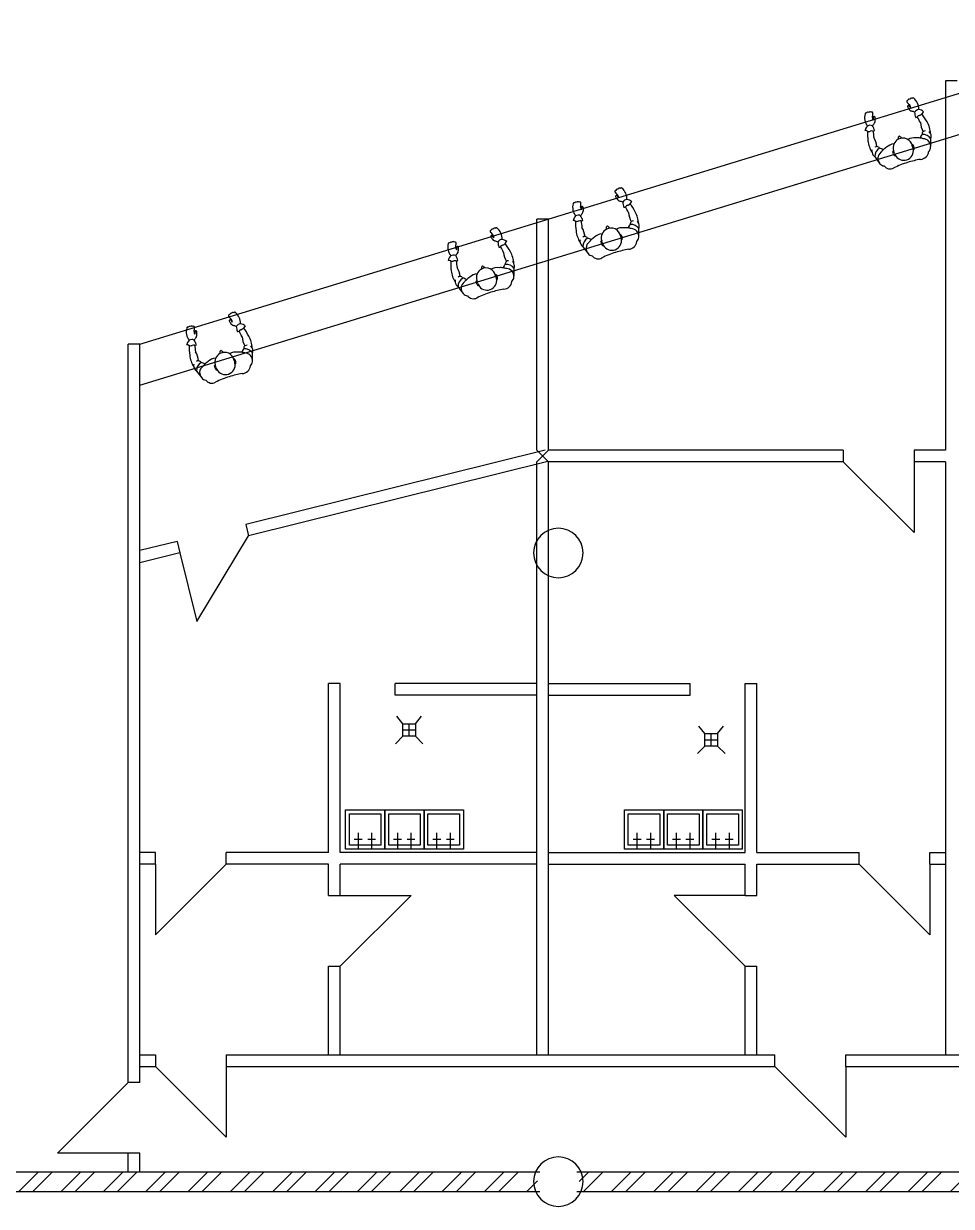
# Model space of a CAD drawing. Header units: metres. Extents: x 183920 to 185578, y 20757 to 21440.
# Drawn here: x 184298.56 to 184310.37, y 20945.05 to 20960.1 of the extents above; entities that cross this region are included whole.
import ezdxf

# ---------------------------------------------------------------- set-up
doc = ezdxf.new("R2010")
doc.units = ezdxf.units.M
doc.linetypes.add('Style_13', pattern=[0])
doc.linetypes.add('Style_23', pattern=[0])
for name, color, linetype, true_color in [('0_1', 7, 'Continuous', 0x000000), ('brick', 12, 'Continuous', 0xbd0000), ('COLON', 5, 'Continuous', 0x0000ff), ('DOORS', 8, 'Continuous', 0x414141), ('DRAW', 7, 'Continuous', 0xffffff), ('GKL', 5, 'Continuous', 0x0000ff), ('Sanita', 4, 'Continuous', 0x00ffff), ('WALL', 7, 'Continuous', 0x000000)]:
    doc.layers.add(name, color=color, linetype=linetype, true_color=true_color)

# ---------------------------------------------------------------- blocks, each defined once
blk = doc.blocks.new('89')
at = {"layer": '0_1', "linetype": 'Style_13'}
for points in [[(-15.91518859069966, -8.342406282081027), (-15.91613768701337, -8.341457545697354)], [(-15.91359389346488, -8.342406282081027), (-15.91264484418269, -8.341647286125493)], [(-15.91518859069966, -8.343212721704349), (-15.91359389346488, -8.343212721704349)], [(-15.91439124208227, -8.342406282081027), (-15.91439124208227, -8.344019161327669)], [(-15.91518859069966, -8.34401916132767), (-15.91613768701337, -8.344967897711344)], [(-15.91359389346488, -8.34401916132767), (-15.91264484418269, -8.344778157283205)]]:
    blk.add_lwpolyline(points, dxfattribs=at)
blk.add_lwpolyline([(-15.91518859069966, -8.342406282081027), (-15.91359389346488, -8.342406282081027), (-15.91359389346488, -8.344019161327669), (-15.91518859069966, -8.344019161327669), (-15.91518859069966, -8.342406282081027)], close=True, dxfattribs=at)
blk = doc.blocks.new('AC37FC7F39')
at = {"layer": 'Sanita', "linetype": 'Style_13'}
for points in [[(-0.004881829890982772, -0.1896704826491477), (-0.004881829890982772, -0.6896704826491478), (-0.5048818298909827, -0.6896704826491478), (-0.5048818298909827, -0.1896704826491477), (-0.004881829890982772, -0.1896704826491477)], [(-0.05488182989098277, -0.2396704826491478), (-0.05488182989098277, -0.6396704826491477), (-0.4548818298909827, -0.6396704826491477), (-0.4548818298909827, -0.2396704826491478), (-0.05488182989098277, -0.2396704826491478)]]:
    blk.add_lwpolyline(points, close=True, dxfattribs=at)
for points in [[(-0.2921818002576256, -0.5686417878744251), (-0.3926531750231879, -0.5686417878744251)], [(-0.3405938260836192, -0.6896704826491478), (-0.3405938260836192, -0.4833529475295509)], [(-0.1207578078724109, -0.5686417878744251), (-0.2212291826379733, -0.5686417878744251)], [(-0.1691698336984045, -0.6896704826491478), (-0.1691698336984045, -0.4833529475295509)]]:
    blk.add_lwpolyline(points, dxfattribs=at)

msp = doc.modelspace()

# ---------------------------------------------------------------- hatches: boundary and pattern name
at = {"layer": 'DRAW'}
h = msp.add_hatch(dxfattribs=at)
h.set_pattern_fill('PATTERN_0', color=256, scale=0.04, style=0, pattern_type=2)
h.set_pattern_definition([(45, (-3.600000000000116, 82), (-0.2694076836320746, 0.2694076836320746), []), (45, (-3.420394800000009, 82), (-0.2694076836320746, 0.2694076836320746), [])])
edge = h.paths.add_edge_path(flags=0)
edge.add_line((184313.1337672897, 20945.48654259391), (184305.6011001476, 20945.48654259391))
edge.add_arc((184305.3674337187, 20945.36154259395), 0.2649999999874382, -9.55702716964879e-09, 28.14458129912009, ccw=False)
edge.add_arc((184305.3674337187, 20945.36154259387), 0.2649999999903344, -28.144581298963203, 9.400025646755239e-09, ccw=False)
edge.add_line((184305.6011001476, 20945.23654259391), (184313.1337672897, 20945.23654259391))
edge.add_arc((184313.3674337187, 20945.36154259392), 0.2650000000050169, 180.0000000031585, 208.1445813115076, ccw=False)
edge.add_arc((184313.3674337187, 20945.3615425939), 0.2650000000026288, 151.855418688363, 179.9999999969709, ccw=False)
edge.add_line((184313.1337672897, 20945.48654259391), (184313.1337672897, 20945.48654259391))
edge = h.paths.add_edge_path(flags=0)
edge.add_line((184321.1337672897, 20945.48654259391), (184313.6011001476, 20945.48654259391))
edge.add_arc((184313.3674337187, 20945.36154259395), 0.2649999999874382, -9.55702716964879e-09, 28.14458129912009, ccw=False)
edge.add_arc((184313.3674337187, 20945.36154259387), 0.2649999999903344, -28.144581298963203, 9.400025646755239e-09, ccw=False)
edge.add_line((184313.6011001476, 20945.23654259391), (184321.1337672897, 20945.23654259391))
edge.add_arc((184321.3674337187, 20945.36154259392), 0.2650000000050823, 180.0000000031621, 208.1445813115041, ccw=False)
edge.add_arc((184321.3674337187, 20945.3615425939), 0.265000000002498, 151.8554186883559, 179.999999996978, ccw=False)
edge.add_line((184321.1337672897, 20945.48654259391), (184321.1337672897, 20945.48654259391))
edge = h.paths.add_edge_path(flags=0)
edge.add_arc((184329.3674337187, 20945.3615425939), 0.2650000000025853, 151.8554186883606, 179.9999999969732, ccw=False)
edge.add_line((184329.1337672897, 20945.48654259391), (184321.6011001476, 20945.48654259391))
edge.add_arc((184321.3674337187, 20945.36154259395), 0.2649999999873728, -9.560608305037022e-09, 28.144581299123615, ccw=False)
edge.add_arc((184321.3674337187, 20945.36154259387), 0.2649999999903997, -28.144581298959622, 9.39661504162359e-09, ccw=False)
edge.add_line((184321.6011001476, 20945.23654259391), (184329.1337672897, 20945.23654259391))
edge.add_arc((184329.3674337187, 20945.36154259392), 0.2650000000050823, 180.0000000031621, 208.1445813115041, ccw=False)
edge.add_line((184329.1024337187, 20945.36154259391), (184329.1024337187, 20945.36154259391))
edge = h.paths.add_edge_path(flags=0)
edge.add_line((184329.6799337186, 20945.48654259391), (184329.6011001476, 20945.48654259391))
edge.add_arc((184329.3674337187, 20945.36154259395), 0.2649999999880987, -9.52110212892876e-09, 28.14458129908428, ccw=False)
edge.add_arc((184329.3674337187, 20945.36154259387), 0.2649999999905304, -28.144581298952573, 9.389395927428268e-09, ccw=False)
edge.add_line((184329.6011001476, 20945.23654259391), (184329.8049337186, 20945.23654259391))
edge.add_line((184329.8049337186, 20945.23654259391), (184329.6799337186, 20945.48654259391))
edge.add_line((184329.6799337186, 20945.48654259391), (184329.6799337186, 20945.48654259391))
edge = h.paths.add_edge_path(flags=0)
edge.add_spline(control_points=[(184297.6565703646, 20945.23654259391), (184297.6914394305, 20945.31719799207), (184297.6914394305, 20945.40588719575), (184297.6565703646, 20945.48654259391)], knot_values=[0, 0, 0, 0, 1, 1, 1, 1], degree=3, periodic=0)
edge.add_line((184297.6565703646, 20945.48654259391), (184305.1337672897, 20945.48654259391))
edge.add_spline(control_points=[(184305.1337672897, 20945.48654259391), (184305.0913037434, 20945.40716415197), (184305.0913037434, 20945.31592103585), (184305.1337672897, 20945.23654259391)], knot_values=[0, 0, 0, 0, 1, 1, 1, 1], degree=3, periodic=0)
edge.add_line((184305.1337672897, 20945.23654259391), (184297.6565703646, 20945.23654259391))

# ---------------------------------------------------------------- linework, layer by layer
at = {"layer": 'brick', "linetype": 'Style_13'}
for points in [[(184297.6024337187, 20945.48654259391), (184305.1337672897, 20945.48654259391)], [(184305.6011001476, 20945.48654259391), (184313.1337672897, 20945.48654259391)], [(184289.6024337187, 20945.23654259391), (184305.1337672897, 20945.23654259391)], [(184305.6011001476, 20945.23654259391), (184313.1337672897, 20945.23654259391)]]:
    msp.add_lwpolyline(points, dxfattribs=at)
at = {"layer": 'COLON', "linetype": 'Style_23'}
for points in [[(184305.0524337187, 20953.36154259391, 0.9999999999999999), (184305.6824337186, 20953.36154259391, 0.9999999999999999), (184305.0524337187, 20953.36154259391)], [(184305.0524337187, 20945.36154259391, 0.9999999999999999), (184305.6824337186, 20945.36154259391, 0.9999999999999999), (184305.0524337187, 20945.36154259391)]]:
    msp.add_lwpolyline(points, format="xyb", close=True, dxfattribs=at)
at = {"layer": 'DOORS', "linetype": 'Style_13'}
for points in [[(184305.2431558863, 20954.67105177187), (184305.0931558863, 20954.52105177187)], [(184305.0931558863, 20954.66965228062), (184305.2431558863, 20954.52105177187)], [(184309.8928764745, 20954.52105177187), (184309.8928764745, 20953.62105177187), (184308.9928764745, 20954.52105177187)], [(184300.5522879779, 20953.36328637707), (184300.7686510894, 20952.48968062846), (184301.4258937266, 20953.57964948852)], [(184300.2427715868, 20949.40105177187), (184300.2427715868, 20948.50105177187), (184301.1427715868, 20949.40105177187)], [(184310.0935401858, 20949.40105177187), (184310.0935401858, 20948.50105177187), (184309.1935401858, 20949.40105177187)], [(184302.5931558863, 20949.00105177187), (184303.4931558863, 20949.00105177187), (184302.5931558863, 20948.10105177187)], [(184307.7431558863, 20949.00105177187), (184306.8431558863, 20949.00105177187), (184307.7431558863, 20948.10105177187)], [(184301.1427715868, 20946.82648858823), (184301.1427715868, 20945.92648858824), (184300.2427715868, 20946.82648858823)], [(184309.0234814674, 20946.82648858823), (184309.0234814674, 20945.92648858824), (184308.1234814675, 20946.82648858823)], [(184299.8932715868, 20945.72443784502), (184298.9932715868, 20945.72443784502), (184299.8932715868, 20946.62443784502)]]:
    msp.add_lwpolyline(points, dxfattribs=at)
at = {"layer": 'GKL', "linetype": 'Style_13'}
for points in [[(184300.0432715868, 20956.01768116985), (184313.3674337186, 20960.09654259391)], [(184300.0432715868, 20955.49477758866), (184313.321492969, 20959.55957539283)], [(184310.4428764745, 20959.36766068485), (184310.2928764745, 20959.36766068485)], [(184310.2928764745, 20959.36766068485), (184310.2928764745, 20954.67105177187)], [(184309.644517552, 20958.4432328271), (184309.6324959568, 20958.48066087488)], [(184309.8797159218, 20958.51890351894), (184309.8709393216, 20958.54618280006)], [(184305.2431558863, 20957.60949664529), (184305.0931558863, 20957.60949664529)], [(184305.0931558863, 20954.66965228062), (184305.0931558863, 20957.60949664529)], [(184305.2431558863, 20954.66971431324), (184305.2431558863, 20957.60949664529)], [(184305.9305322895, 20957.29884795416), (184305.9185106942, 20957.33627600193)], [(184306.1657306593, 20957.37451864599), (184306.156954059, 20957.40179792711)], [(184304.3419485416, 20956.79094959139), (184304.3299269463, 20956.82837763916)], [(184304.5771469114, 20956.86662028323), (184304.5683703111, 20956.89389956434)], [(184299.8932715868, 20946.62443784502), (184299.8932715868, 20956.01768116985)], [(184300.0432715868, 20956.01768116985), (184299.8932715868, 20956.01768116985)], [(184300.0432715868, 20946.62443784502), (184300.0432715868, 20956.01768116985)], [(184301.2493037839, 20955.79244307119), (184301.2405271836, 20955.81972235231)], [(184301.0141054141, 20955.71677237936), (184301.0020838188, 20955.75420042713)], [(184305.1997985717, 20954.66885225092), (184301.389833208, 20953.72525044662)], [(184308.9928764745, 20954.67105177187), (184305.2431558863, 20954.67105177187)], [(184308.9928764745, 20954.67105177187), (184308.9928764745, 20954.52105177187)], [(184309.8928764745, 20954.67105177187), (184309.8928764745, 20954.52105177187)], [(184310.2928764745, 20954.67105177187), (184309.8928764745, 20954.67105177187)], [(184305.2358590903, 20954.52325129282), (184301.4258937266, 20953.57964948852)], [(184305.0931558863, 20946.97648858824), (184305.0931558863, 20954.52105177187)], [(184308.9928764745, 20954.52105177187), (184305.2431558863, 20954.52105177187)], [(184305.2431558863, 20946.97648858824), (184305.2431558863, 20954.52105177187)], [(184310.2928764745, 20954.52105177187), (184309.8928764745, 20954.52105177187)], [(184310.2928764745, 20954.52105177187), (184310.2928764745, 20946.97648858824)], [(184301.389833208, 20953.72525044662), (184301.4258937266, 20953.57964948852)], [(184300.5162274594, 20953.50888733517), (184300.0432715868, 20953.39175188325)], [(184300.5522879779, 20953.36328637707), (184300.0432715868, 20953.23721993309)], [(184300.5162274594, 20953.50888733517), (184300.5522879779, 20953.36328637707)], [(184302.4431558863, 20949.55105177187), (184302.4431558863, 20951.70105177187)], [(184302.5931558863, 20951.70105177187), (184302.4431558863, 20951.70105177187)], [(184302.5931558863, 20949.55105177187), (184302.5931558863, 20951.70105177187)], [(184305.0931558863, 20951.70105177187), (184303.2931558863, 20951.70105177187)], [(184303.2931558863, 20951.55105177187), (184303.2931558863, 20951.70105177187)], [(184305.2431558863, 20951.70105177187), (184307.0431558863, 20951.70105177187)], [(184307.0431558863, 20951.55105177187), (184307.0431558863, 20951.70105177187)], [(184307.7431558863, 20949.55105177187), (184307.7431558863, 20951.70105177187)], [(184307.7431558863, 20951.70105177187), (184307.8931558863, 20951.70105177187)], [(184307.8931558863, 20949.55105177187), (184307.8931558863, 20951.70105177187)], [(184305.0931558863, 20951.55105177187), (184303.2931558863, 20951.55105177187)], [(184305.2431558863, 20951.55105177187), (184307.0431558863, 20951.55105177187)], [(184300.2427715868, 20949.55105177187), (184300.0432715868, 20949.55105177187)], [(184300.2427715868, 20949.40105177187), (184300.2427715868, 20949.55105177187)], [(184302.4431558863, 20949.55105177187), (184301.1427715868, 20949.55105177187)], [(184301.1427715868, 20949.40105177187), (184301.1427715868, 20949.55105177187)], [(184305.0931558863, 20949.55105177187), (184302.5931558863, 20949.55105177187)], [(184305.2431558863, 20949.55105177187), (184307.7431558863, 20949.55105177187)], [(184307.8931558863, 20949.55105177187), (184309.1935401858, 20949.55105177187)], [(184309.1935401858, 20949.40105177187), (184309.1935401858, 20949.55105177187)], [(184310.0935401858, 20949.55105177187), (184310.2930401858, 20949.55105177187)], [(184310.0935401858, 20949.40105177187), (184310.0935401858, 20949.55105177187)], [(184300.2427715868, 20949.40105177187), (184300.0432715868, 20949.40105177187)], [(184302.4431558863, 20949.40105177187), (184301.1427715868, 20949.40105177187)], [(184302.4431558863, 20949.00105177187), (184302.4431558863, 20949.40105177187)], [(184305.0931558863, 20949.40105177187), (184302.5931558863, 20949.40105177187)], [(184302.5931558863, 20949.00105177187), (184302.5931558863, 20949.40105177187)], [(184305.2431558863, 20949.40105177187), (184307.7431558863, 20949.40105177187)], [(184307.7431558863, 20949.00105177187), (184307.7431558863, 20949.40105177187)], [(184307.8931558863, 20949.00105177187), (184307.8931558863, 20949.40105177187)], [(184307.8931558863, 20949.40105177187), (184309.1935401858, 20949.40105177187)], [(184310.0935401858, 20949.40105177187), (184310.2930401858, 20949.40105177187)], [(184302.4431558863, 20949.00105177187), (184302.5931558863, 20949.00105177187)], [(184307.7431558863, 20949.00105177187), (184307.8931558863, 20949.00105177187)], [(184302.4431558863, 20948.10105177187), (184302.5931558863, 20948.10105177187)], [(184302.4431558863, 20946.97648858824), (184302.4431558863, 20948.10105177187)], [(184302.5931558863, 20946.97648858824), (184302.5931558863, 20948.10105177187)], [(184307.7431558863, 20946.97648858824), (184307.7431558863, 20948.10105177187)], [(184307.7431558863, 20948.10105177187), (184307.8931558863, 20948.10105177187)], [(184307.8931558863, 20946.97648858824), (184307.8931558863, 20948.10105177187)], [(184300.0427715868, 20946.97648858824), (184300.2427715868, 20946.97648858824)], [(184300.2427715868, 20946.97648858824), (184300.2427715868, 20946.82648858823)], [(184301.1427715868, 20946.97648858824), (184308.1234814675, 20946.97648858824)], [(184301.1427715868, 20946.97648858824), (184301.1427715868, 20946.82648858823)], [(184308.1234814675, 20946.82648858823), (184308.1234814675, 20946.97648858824)], [(184309.0234814674, 20946.82648858823), (184309.0234814674, 20946.97648858824)], [(184309.0234814674, 20946.97648858824), (184310.6726413924, 20946.97648858824)], [(184300.0427715868, 20946.82648858823), (184300.2427715868, 20946.82648858823)], [(184301.1427715868, 20946.82648858823), (184308.1234814675, 20946.82648858823)], [(184309.0234814674, 20946.82648858823), (184310.6726413924, 20946.82648858823)], [(184300.0427715868, 20946.62443784502), (184299.8932715868, 20946.62443784502)], [(184299.8932715868, 20945.48654259391), (184299.8932715868, 20945.72443784502)], [(184300.0427715868, 20945.72443784502), (184299.8932715868, 20945.72443784502)], [(184300.0432715868, 20945.48654259391), (184300.0432715868, 20945.72443784502)]]:
    msp.add_lwpolyline(points, dxfattribs=at)
for points in [[(184309.815534812, 20959.11983791337, 0.7346971401482879), (184309.8053866486, 20959.09500045923)], [(184309.8030368697, 20959.09788779329, 0.001228079246241503), (184309.8053866486, 20959.09500045923)], [(184309.8053866486, 20959.09500045923, 0.01688612161322957), (184309.8391032675, 20959.05650666764)], [(184309.815534812, 20959.11983791337, 0.007703880547312702), (184309.8155089174, 20959.11931483907)], [(184309.8413261112, 20959.13325801126, 0.5633975863879042), (184309.815534812, 20959.11983791337)], [(184309.870102122, 20959.14339145396, 0.5627385252983097), (184309.8413261112, 20959.13325801126)], [(184309.8890492183, 20959.14897767314, 0.6642956883431431), (184309.870102122, 20959.14339145396)], [(184309.9543630361, 20959.00359387601, 0.2335735771337302), (184309.8890492183, 20959.14897767314)], [(184309.2695413606, 20958.94966256635, 0.2335735771317501), (184309.301254626, 20958.79346841773)], [(184309.288191274, 20958.95617248429, 0.6642956883398631), (184309.2695413606, 20958.94966256634)], [(184309.317477675, 20958.96471954045, 0.562738525295488), (184309.288191274, 20958.95617248429)], [(184309.3462557706, 20958.96885612825, 0.5633975863863689), (184309.317477675, 20958.96471954045)], [(184309.3689829483, 20958.95459570239, 0.7346971401438751), (184309.3462557706, 20958.96885612825)], [(184309.3465818145, 20958.96844628364, 0.007703880549071788), (184309.3462557706, 20958.96885612825)], [(184309.3640375918, 20958.9036631408, 0.01688612161292728), (184309.3689829483, 20958.9545957024)], [(184309.3689829483, 20958.9545957024, 0.001228079244078674), (184309.3692082826, 20958.9583115311)], [(184309.8307747957, 20959.04932803551, 1.021502916895688), (184309.8123179117, 20959.03377200488)], [(184309.8123179117, 20959.03377200488, 0.03480454055366657), (184309.824708373, 20959.01534267609)], [(184309.824708373, 20959.01534267609, 0.1526109228467569), (184309.8633571419, 20958.9819166198)], [(184309.8508947509, 20959.023421875, 0.05902706859589892), (184309.8307747957, 20959.0493280355)], [(184309.8508947509, 20959.023421875, 0.1835083047463918), (184309.8391032675, 20959.05650666764)], [(184309.9007560959, 20958.96910611453, 0.06390184183344629), (184309.8633571419, 20958.9819166198)], [(184309.9543630361, 20959.00359387601, 0.2463131511539361), (184309.9007560959, 20958.96910611453)], [(184309.9007560959, 20958.96910611453, 0.06862318153316523), (184309.9142479673, 20958.90363874832)], [(184310.0146489493, 20958.97616866513, 0.1250592776472579), (184309.9543630361, 20959.00359387601)], [(184309.9610455432, 20958.92909145626, 0.2169668782424897), (184309.9955745339, 20958.95436502525)], [(184310.05979167, 20958.84668133108, 0.03865174415437724), (184309.9929597849, 20958.95018864272)], [(184310.0146489493, 20958.97616866513, 0.1760581244778071), (184309.9955745339, 20958.95436502525)], [(184309.9955745339, 20958.95436502525, 0.008868330040992497), (184309.9964426394, 20958.95597738346)], [(184309.301254626, 20958.79346841773, 0.1250592776493288), (184309.2682703143, 20958.73603525037)], [(184309.3649147191, 20958.79670913859, 0.2463131511514882), (184309.301254626, 20958.79346841773)], [(184309.3640375918, 20958.90366314079, 0.1835083047483222), (184309.3737501326, 20958.86990948711)], [(184309.3878276434, 20958.82892386661, 0.06390184183309998), (184309.3649147191, 20958.79670913859)], [(184309.3921283078, 20958.7356564792, 0.06862318153192105), (184309.3649147191, 20958.79670913859)], [(184309.3749895117, 20958.90268761534, 0.05902706859814137), (184309.3737501326, 20958.86990948711)], [(184309.3990546243, 20958.90081224459, 1.021502916896184), (184309.3749895117, 20958.90268761534)], [(184309.3878276434, 20958.82892386661, 0.1526109228442479), (184309.3997348845, 20958.87861537687)], [(184309.3997348845, 20958.87861537687, 0.03480454055393713), (184309.3990546243, 20958.9008122446)], [(184309.9142479673, 20958.90363874832, 0.2733742060289469), (184309.9350447568, 20958.91192370815)], [(184309.9610455432, 20958.92909145626, 0.09528091794895029), (184309.9350447568, 20958.91192370815)], [(184309.9735859452, 20958.83821437162, 0.0149157829827406), (184309.9350447568, 20958.91192370814)], [(184309.9735859452, 20958.83821437161, 0.1039852279526519), (184310.0096313331, 20958.72164088417)], [(184310.103645023, 20958.69757346246, 0.1097569836683881), (184310.05979167, 20958.84668133109)], [(184309.2964801191, 20958.72944442704, 0.1760581244767477), (184309.2682703143, 20958.73603525037)], [(184309.294834699, 20958.73024810526, 0.008868330038985277), (184309.2964801191, 20958.72944442704)], [(184309.2964801191, 20958.72944442704, 0.2169668782432895), (184309.339268505, 20958.72904628295)], [(184309.3010396022, 20958.72757622001, 0.03865174415633087), (184309.3071012101, 20958.60451720431)], [(184309.3704020606, 20958.7302604445, 0.09528091794789888), (184309.339268505, 20958.72904628295)], [(184309.3704020606, 20958.7302604445, 0.2733742060297516), (184309.3921283078, 20958.7356564792)], [(184309.3704020606, 20958.73026044449, 0.01491578298280065), (184309.3820715961, 20958.6479056545)], [(184309.4207630091, 20958.53218347626, 0.1039852279520198), (184309.3820715961, 20958.64790565449)], [(184309.6935837749, 20958.63890092251, 0.4363700312706989), (184309.6928640585, 20958.62555388307)], [(184309.8719477474, 20958.5403069312, 0.5028829782362524), (184309.6928640585, 20958.62555388307)], [(184309.6935837749, 20958.63890092251, 0.02578928805833021), (184309.6960395058, 20958.65577702497)], [(184309.7139240826, 20958.66153105423, 0.5602265983964599), (184309.6960395058, 20958.65577702497)], [(184309.7139240826, 20958.66153105423, 0.02578928805845086), (184309.725759649, 20958.6492529103)], [(184309.7341270685, 20958.63882948747, 0.436370031269988), (184309.725759649, 20958.6492529103)], [(184309.9162757225, 20958.64350548247, 0.1594027442508655), (184309.8138277949, 20958.62263553737)], [(184309.9705795604, 20958.64112715139, 0.0521885622252149), (184309.9162757225, 20958.64350548247)], [(184309.9951926622, 20958.68504478851, 0.1508512666847912), (184309.9705795604, 20958.64112715139)], [(184310.0099175797, 20958.63210635795, 0.03870246309370238), (184309.9705795604, 20958.64112715139)], [(184310.0096313331, 20958.72164088416, 0.2570029064266375), (184309.995193158, 20958.68504494801)], [(184310.1069262222, 20958.63211064904, 0.2818914200136153), (184309.9951926622, 20958.68504478851)], [(184310.0365706972, 20958.73101247889, 0.1804795712256701), (184310.0096313331, 20958.72164088416)], [(184310.1047947202, 20958.5219836827, 0.4459423082019325), (184310.0099175797, 20958.63210635795)], [(184310.103645023, 20958.69757346246, 0.09361960423715095), (184310.0846897855, 20958.72426144586)], [(184310.1069267179, 20958.63211080854, 0.1927297934194831), (184310.103645023, 20958.69757346246)], [(184310.1047947202, 20958.5219836827, 0.01576043074133369), (184310.1069262222, 20958.63211064906)], [(184309.3071012101, 20958.60451720431, 0.1097569836699626), (184309.3584204141, 20958.45781133409)], [(184309.3582576955, 20958.49054546022, 0.09361960423596015), (184309.3584204141, 20958.45781133409)], [(184309.4207630091, 20958.53218347626, 0.1804795712247145), (184309.3934129313, 20958.52408845491)], [(184309.4538318073, 20958.51087202338, 0.2818914200137599), (184309.3939259705, 20958.40271610703)], [(184309.4538318073, 20958.51087202338, 0.2570029064271152), (184309.4207630091, 20958.53218347626)], [(184309.4994360039, 20958.4895454933, 0.1508512666858096), (184309.4538318073, 20958.51087202338)], [(184309.4994360039, 20958.4895454933, 0.03870246309267572), (184309.4727379894, 20958.4592788368)], [(184309.542165455, 20958.52314247662, 0.05218856222704313), (184309.4994360039, 20958.4895454933)], [(184309.6375631975, 20958.56592568839, 0.1594027442514752), (184309.542165455, 20958.52314247662)], [(184309.6375631975, 20958.56592568839, 0.1783538777169712), (184309.6324959568, 20958.48066087488)], [(184309.6324959568, 20958.48066087488, 0.004409099164447201), (184309.6331449086, 20958.47858108599)], [(184309.6928640585, 20958.62555388307, 0.1692941236912883), (184309.6375631975, 20958.56592568839)], [(184309.6527768123, 20958.42357154212, 0.8647993628830255), (184309.8833203909, 20958.50495867231)], [(184309.8825862809, 20958.5508194356, 1.033272617226474), (184309.8714848666, 20958.54448714614)], [(184309.8833203909, 20958.50495867231, 0.02917255737105351), (184309.8797159218, 20958.51890351894)], [(184309.8825862809, 20958.5508194356, 0.08416599265552543), (184309.8914758403, 20958.52268705353)], [(184309.8844707165, 20958.4981147375, 0.01404715641860628), (184309.8833203909, 20958.50495867231)], [(184309.8844707165, 20958.4981147375, 0.8376434836874501), (184309.895793984, 20958.50261705782)], [(184309.895793984, 20958.50261705782, 0.09560574324571164), (184309.8914758403, 20958.52268705353)], [(184310.0790343873, 20958.46747349209, 0.1581429146618768), (184310.1047947202, 20958.5219836827)], [(184309.3584204141, 20958.45781133409, 0.192729793422056), (184309.3939259705, 20958.40271610703)], [(184309.3939259705, 20958.40271610704, 0.01576043074137278), (184309.4598731709, 20958.31449219428)], [(184309.4727379894, 20958.45927883679, 0.4459423082026848), (184309.4598731709, 20958.31449219429)], [(184309.6362864968, 20958.4688164543, 1.033272617229198), (184309.6235753535, 20958.4674874972)], [(184309.6327576335, 20958.43944929251, 0.0841659926549504), (184309.6235753535, 20958.46748749719)], [(184309.6327576335, 20958.43944929251, 0.0956057432490421), (184309.6409525002, 20958.42062656019)], [(184309.8105881641, 20958.33041865247, 0.03356216121127177), (184309.6363569865, 20958.26045328292)], [(184309.6409525002, 20958.42062656019, 0.83764348368095), (184309.6527768123, 20958.42357154212)], [(184309.644517552, 20958.4432328271, 0.04323743212077268), (184309.6527768123, 20958.42357154212)], [(184309.9766111272, 20958.36992371101, 0.03356216121005687), (184309.8105881641, 20958.33041865247)], [(184309.9766111272, 20958.36992371101, 0.3683123807076758), (184310.0790343873, 20958.46747349209)], [(184309.4598731709, 20958.31449219429, 0.1581429146611048), (184309.5125859443, 20958.28522926307)], [(184309.5125859443, 20958.28522926307, 0.3683123807113394), (184309.6363569865, 20958.26045328292)], [(184306.1015495495, 20957.97545304042, 0.7346971401482879), (184306.091401386, 20957.95061558629)], [(184306.0890516072, 20957.95350292034, 0.001228079246241503), (184306.091401386, 20957.95061558629)], [(184306.091401386, 20957.95061558629, 0.01688612161322957), (184306.1251180049, 20957.9121217947)], [(184306.1167895332, 20957.90494316256, 1.021502916895688), (184306.0983326492, 20957.88938713194)], [(184306.0983326492, 20957.88938713194, 0.03480454055366657), (184306.1107231105, 20957.87095780314)], [(184306.1015495495, 20957.97545304042, 0.007703880547312702), (184306.1015236549, 20957.97492996613)], [(184306.1273408487, 20957.98887313831, 0.5633975863879042), (184306.1015495495, 20957.97545304042)], [(184306.1369094884, 20957.87903700205, 0.05902706859589892), (184306.1167895332, 20957.90494316256)], [(184306.1369094884, 20957.87903700205, 0.1835083047463918), (184306.125118005, 20957.91212179469)], [(184306.1561168595, 20957.99900658101, 0.5627385252983097), (184306.1273408487, 20957.98887313831)], [(184306.1750639558, 20958.00459280019, 0.6642956883431431), (184306.1561168595, 20957.99900658101)], [(184306.2403777736, 20957.85920900306, 0.2335735771337302), (184306.1750639558, 20958.00459280019)], [(184305.5555560981, 20957.80527769339, 0.2335735771317501), (184305.5872693634, 20957.64908354478)], [(184305.5742060115, 20957.81178761134, 0.6642956883398631), (184305.5555560981, 20957.80527769339)], [(184305.6034924125, 20957.8203346675, 0.562738525295488), (184305.5742060115, 20957.81178761134)], [(184305.6322705081, 20957.8244712553, 0.5633975863863689), (184305.6034924125, 20957.8203346675)], [(184305.6549976857, 20957.81021082945, 0.7346971401438751), (184305.6322705081, 20957.8244712553)], [(184305.6325965521, 20957.82406141069, 0.007703880549071788), (184305.6322705081, 20957.8244712553)], [(184305.6500523292, 20957.75927826784, 0.1835083047483222), (184305.6597648701, 20957.72552461416)], [(184305.6500523292, 20957.75927826785, 0.01688612161292728), (184305.6549976857, 20957.81021082945)], [(184305.6549976857, 20957.81021082945, 0.001228079244078674), (184305.6552230201, 20957.81392665815)], [(184305.6610042492, 20957.75830274239, 0.05902706859814137), (184305.6597648701, 20957.72552461416)], [(184305.6850693618, 20957.75642737165, 1.021502916896184), (184305.6610042492, 20957.75830274239)], [(184305.6738423809, 20957.68453899366, 0.1526109228442479), (184305.685749622, 20957.73423050392)], [(184305.685749622, 20957.73423050392, 0.03480454055393713), (184305.6850693618, 20957.75642737165)], [(184306.1107231105, 20957.87095780314, 0.1526109228467569), (184306.1493718794, 20957.83753174685)], [(184306.1867708334, 20957.82472124159, 0.06390184183344629), (184306.1493718794, 20957.83753174685)], [(184306.2403777736, 20957.85920900306, 0.2463131511539361), (184306.1867708334, 20957.82472124158)], [(184306.1867708334, 20957.82472124159, 0.06862318153316523), (184306.2002627048, 20957.75925387537)], [(184306.2002627048, 20957.75925387537, 0.2733742060289469), (184306.2210594942, 20957.7675388352)], [(184306.2470602807, 20957.78470658331, 0.09528091794895029), (184306.2210594942, 20957.7675388352)], [(184306.2596006827, 20957.69382949867, 0.0149157829827406), (184306.2210594942, 20957.76753883519)], [(184306.3006636869, 20957.83178379218, 0.1250592776472579), (184306.2403777736, 20957.85920900306)], [(184306.2470602807, 20957.78470658331, 0.2169668782424897), (184306.2815892714, 20957.8099801523)], [(184306.3458064075, 20957.70229645814, 0.03865174415437724), (184306.2789745223, 20957.80580376977)], [(184306.3006636869, 20957.83178379218, 0.1760581244778071), (184306.2815892714, 20957.8099801523)], [(184306.2815892714, 20957.8099801523, 0.008868330040992497), (184306.2824573768, 20957.81159251052)], [(184305.5872693634, 20957.64908354478, 0.1250592776493288), (184305.5542850518, 20957.59165037742)], [(184305.5824948565, 20957.58505955409, 0.1760581244767477), (184305.5542850518, 20957.59165037742)], [(184305.5808494364, 20957.58586323232, 0.008868330038985277), (184305.5824948565, 20957.58505955409)], [(184305.5824948565, 20957.58505955409, 0.2169668782432895), (184305.6252832425, 20957.58466141)], [(184305.5870543396, 20957.58319134706, 0.03865174415633087), (184305.5931159476, 20957.46013233135)], [(184305.6509294565, 20957.65232426564, 0.2463131511514882), (184305.5872693634, 20957.64908354478)], [(184305.6564167981, 20957.58587557155, 0.09528091794789888), (184305.6252832425, 20957.58466141)], [(184305.6738423809, 20957.68453899366, 0.06390184183309998), (184305.6509294565, 20957.65232426564)], [(184305.6781430453, 20957.59127160625, 0.06862318153192105), (184305.6509294565, 20957.65232426564)], [(184305.6564167981, 20957.58587557155, 0.2733742060297516), (184305.6781430453, 20957.59127160625)], [(184305.6564167981, 20957.58587557155, 0.01491578298280065), (184305.6680863336, 20957.50352078156)], [(184306.2596006827, 20957.69382949866, 0.1039852279526519), (184306.2956460706, 20957.57725601122)], [(184306.2956460706, 20957.57725601122, 0.2570029064266375), (184306.2812078955, 20957.54066007506)], [(184306.3225854347, 20957.58662760595, 0.1804795712256701), (184306.2956460706, 20957.57725601122)], [(184306.3896597605, 20957.55318858951, 0.1097569836683881), (184306.3458064075, 20957.70229645814)], [(184306.3896597605, 20957.55318858951, 0.09361960423715095), (184306.3707045229, 20957.57987657291)], [(184304.5129658016, 20957.46755467765, 0.7346971401482879), (184304.5028176381, 20957.44271722352)], [(184304.5004678592, 20957.44560455758, 0.001228079246241503), (184304.5028176381, 20957.44271722352)], [(184304.5028176381, 20957.44271722352, 0.01688612161322957), (184304.536534257, 20957.40422343193)], [(184304.5129658016, 20957.46755467765, 0.007703880547312702), (184304.5129399069, 20957.46703160336)], [(184304.5387571008, 20957.48097477554, 0.5633975863879042), (184304.5129658016, 20957.46755467765)], [(184304.5675331116, 20957.49110821824, 0.5627385252983097), (184304.5387571008, 20957.48097477554)], [(184304.5864802079, 20957.49669443742, 0.6642956883431431), (184304.5675331116, 20957.49110821824)], [(184304.6517940256, 20957.35131064029, 0.2335735771337302), (184304.5864802079, 20957.49669443742)], [(184305.5931159476, 20957.46013233136, 0.1097569836699626), (184305.6444351516, 20957.31342646114)], [(184305.7067777465, 20957.38779860331, 0.1039852279520198), (184305.6680863336, 20957.50352078155)], [(184305.978878796, 20957.48116901013, 0.1692941236912883), (184305.9235779349, 20957.42154081545)], [(184305.9795985123, 20957.49451604956, 0.4363700312706989), (184305.978878796, 20957.48116901013)], [(184306.1579624849, 20957.39592205825, 0.5028829782362524), (184305.978878796, 20957.48116901013)], [(184305.9795985123, 20957.49451604956, 0.02578928805833021), (184305.9820542433, 20957.51139215202)], [(184305.9999388201, 20957.51714618129, 0.5602265983964599), (184305.9820542433, 20957.51139215202)], [(184305.9999388201, 20957.51714618128, 0.02578928805845086), (184306.0117743864, 20957.50486803735)], [(184306.020141806, 20957.49444461452, 0.436370031269988), (184306.0117743864, 20957.50486803735)], [(184306.20229046, 20957.49912060953, 0.1594027442508655), (184306.0998425324, 20957.47825066442)], [(184306.2565942979, 20957.49674227845, 0.0521885622252149), (184306.20229046, 20957.49912060953)], [(184306.2812073998, 20957.54065991556, 0.1508512666847912), (184306.2565942979, 20957.49674227844)], [(184306.2959323172, 20957.487721485, 0.03870246309370238), (184306.2565942979, 20957.49674227845)], [(184306.3929409596, 20957.4877257761, 0.2818914200136153), (184306.2812073998, 20957.54065991556)], [(184306.3908094577, 20957.37759880975, 0.4459423082019325), (184306.2959323172, 20957.487721485)], [(184306.3929414554, 20957.48772593559, 0.1927297934194831), (184306.3896597605, 20957.55318858951)], [(184306.3908094577, 20957.37759880975, 0.01576043074133369), (184306.3929409596, 20957.48772577611)], [(184303.9669723501, 20957.29737933063, 0.2335735771317501), (184303.9986856155, 20957.14118518201)], [(184303.9856222635, 20957.30388924857, 0.6642956883398631), (184303.9669723501, 20957.29737933063)], [(184304.0149086646, 20957.31243630473, 0.562738525295488), (184303.9856222635, 20957.30388924857)], [(184304.0436867601, 20957.31657289253, 0.5633975863863689), (184304.0149086646, 20957.31243630473)], [(184304.0664139378, 20957.30231246668, 0.7346971401438751), (184304.0436867601, 20957.31657289253)], [(184304.0440128041, 20957.31616304792, 0.007703880549071788), (184304.0436867601, 20957.31657289253)], [(184304.0614685813, 20957.25137990509, 0.01688612161292728), (184304.0664139378, 20957.30231246668)], [(184304.0664139378, 20957.30231246668, 0.001228079244078674), (184304.0666392721, 20957.30602829539)], [(184304.5282057853, 20957.39704479979, 1.021502916895688), (184304.5097489012, 20957.38148876917)], [(184304.5097489012, 20957.38148876917, 0.03480454055366657), (184304.5221393625, 20957.36305944037)], [(184304.5221393625, 20957.36305944037, 0.1526109228467569), (184304.5607881315, 20957.32963338408)], [(184304.5483257405, 20957.37113863928, 0.05902706859589892), (184304.5282057853, 20957.39704479979)], [(184304.5483257405, 20957.37113863928, 0.1835083047462947), (184304.536534257, 20957.40422343192)], [(184304.5981870854, 20957.31682287882, 0.06390184183344629), (184304.5607881315, 20957.32963338408)], [(184304.6517940256, 20957.35131064029, 0.2463131511539361), (184304.5981870854, 20957.31682287882)], [(184304.5981870854, 20957.31682287882, 0.06862318153316523), (184304.6116789568, 20957.25135551261)], [(184304.6584765327, 20957.27680822054, 0.09528091794895029), (184304.6324757463, 20957.25964047244)], [(184304.7120799389, 20957.32388542941, 0.1250592776472579), (184304.6517940256, 20957.35131064029)], [(184304.6584765327, 20957.27680822054, 0.2169668782424897), (184304.6930055235, 20957.30208178953)], [(184304.7572226596, 20957.19439809537, 0.03865174415437724), (184304.6903907744, 20957.29790540701)], [(184304.7120799389, 20957.32388542941, 0.1760581244778071), (184304.6930055235, 20957.30208178953)], [(184304.6930055235, 20957.30208178953, 0.008868330040992497), (184304.6938736289, 20957.30369414775)], [(184305.644272433, 20957.34616058727, 0.09361960423596015), (184305.6444351516, 20957.31342646114)], [(184305.6444351516, 20957.31342646114, 0.192729793422056), (184305.679940708, 20957.25833123408)], [(184305.7067777465, 20957.38779860331, 0.1804795712247145), (184305.6794276687, 20957.37970358196)], [(184305.7398465448, 20957.36648715043, 0.2818914200137599), (184305.679940708, 20957.25833123408)], [(184305.7398465448, 20957.36648715043, 0.2570029064271152), (184305.7067777465, 20957.38779860331)], [(184305.758752727, 20957.31489396384, 0.4459423082026848), (184305.7458879084, 20957.17010732134)], [(184305.7854507414, 20957.34516062035, 0.1508512666858096), (184305.7398465448, 20957.36648715043)], [(184305.7854507414, 20957.34516062036, 0.03870246309267572), (184305.758752727, 20957.31489396384)], [(184305.8281801925, 20957.37875760367, 0.05218856222704313), (184305.7854507414, 20957.34516062036)], [(184305.9235779349, 20957.42154081544, 0.1594027442514752), (184305.8281801925, 20957.37875760367)], [(184305.9223012343, 20957.32443158136, 1.033272617229198), (184305.909590091, 20957.32310262425)], [(184305.918772371, 20957.29506441957, 0.0841659926549504), (184305.909590091, 20957.32310262425)], [(184305.9235779349, 20957.42154081545, 0.1783538777169712), (184305.9185106942, 20957.33627600193)], [(184305.9185106942, 20957.33627600193, 0.004409099164447201), (184305.919159646, 20957.33419621304)], [(184305.918772371, 20957.29506441957, 0.0956057432490421), (184305.9269672377, 20957.27624168724)], [(184305.9269672377, 20957.27624168724, 0.83764348368095), (184305.9387915497, 20957.27918666917)], [(184305.9305322895, 20957.29884795416, 0.04323743212077268), (184305.9387915497, 20957.27918666918)], [(184305.9387915497, 20957.27918666918, 0.8647993628830255), (184306.1693351284, 20957.36057379936)], [(184306.1686010184, 20957.40643456266, 1.033272617226474), (184306.1574996041, 20957.40010227319)], [(184306.1693351284, 20957.36057379936, 0.02917255737105351), (184306.1657306593, 20957.37451864599)], [(184306.1686010184, 20957.40643456266, 0.08416599265552543), (184306.1774905778, 20957.37830218059)], [(184306.170485454, 20957.35372986455, 0.01404715641860628), (184306.1693351284, 20957.36057379936)], [(184306.170485454, 20957.35372986455, 0.8376434836874501), (184306.1818087214, 20957.35823218487)], [(184306.1818087214, 20957.35823218487, 0.09560574324571164), (184306.1774905778, 20957.37830218058)], [(184306.2626258647, 20957.22553883806, 0.3683123807076758), (184306.3650491248, 20957.32308861914)], [(184306.3650491248, 20957.32308861914, 0.1581429146618768), (184306.3908094577, 20957.37759880975)], [(184303.9986856155, 20957.14118518201, 0.1250592776493288), (184303.9657013039, 20957.08375201466)], [(184304.0623457086, 20957.14442590288, 0.2463131511514882), (184303.9986856155, 20957.14118518201)], [(184304.0614685813, 20957.25137990508, 0.1835083047483222), (184304.0711811222, 20957.2176262514)], [(184304.085258633, 20957.1766406309, 0.06390184183309998), (184304.0623457086, 20957.14442590288)], [(184304.0895592974, 20957.08337324348, 0.06862318153192105), (184304.0623457086, 20957.14442590288)], [(184304.0724205013, 20957.25040437963, 0.05902706859814137), (184304.0711811222, 20957.2176262514)], [(184304.0964856138, 20957.24852900888, 1.021502916896184), (184304.0724205013, 20957.25040437963)], [(184304.085258633, 20957.1766406309, 0.1526109228442479), (184304.097165874, 20957.22633214115)], [(184304.097165874, 20957.22633214115, 0.03480454055393713), (184304.0964856138, 20957.24852900888)], [(184304.6116789568, 20957.25135551261, 0.2733742060289469), (184304.6324757463, 20957.25964047244)], [(184304.6710169347, 20957.1859311359, 0.0149157829827406), (184304.6324757463, 20957.25964047243)], [(184304.6710169347, 20957.18593113589, 0.1039852279526519), (184304.7070623227, 20957.06935764845)], [(184304.8010760126, 20957.04529022675, 0.1097569836683881), (184304.7572226596, 20957.19439809537)], [(184305.679940708, 20957.25833123409, 0.01576043074137278), (184305.7458879084, 20957.17010732134)], [(184305.7458879084, 20957.17010732134, 0.1581429146611048), (184305.7986006819, 20957.14084439012)], [(184305.7986006819, 20957.14084439012, 0.3683123807113394), (184305.922371724, 20957.11606840998)], [(184306.0966029016, 20957.18603377953, 0.03356216121127205), (184305.922371724, 20957.11606840997)], [(184306.2626258647, 20957.22553883806, 0.03356216121005687), (184306.0966029016, 20957.18603377953)], [(184303.9939111086, 20957.07716119132, 0.1760581244767477), (184303.9657013039, 20957.08375201466)], [(184303.9922656885, 20957.07796486955, 0.008868330038985277), (184303.9939111086, 20957.07716119132)], [(184303.9939111086, 20957.07716119132, 0.2169668782432895), (184304.0366994946, 20957.07676304723)], [(184303.9984705917, 20957.0752929843, 0.03865174415633087), (184304.0045321996, 20956.95223396859)], [(184304.0678330501, 20957.07797720878, 0.09528091794789888), (184304.0366994946, 20957.07676304723)], [(184304.0678330501, 20957.07797720878, 0.2733742060297516), (184304.0895592974, 20957.08337324348)], [(184304.0678330501, 20957.07797720878, 0.01491578298280065), (184304.0795025856, 20956.99562241879)], [(184304.1181939986, 20956.87990024055, 0.1039852279520198), (184304.0795025857, 20956.99562241878)], [(184304.3910147644, 20956.98661768679, 0.4363700312706989), (184304.3902950481, 20956.97327064736)], [(184304.569378737, 20956.88802369548, 0.5028829782362524), (184304.3902950481, 20956.97327064736)], [(184304.3910147644, 20956.9866176868, 0.02578928805833021), (184304.3934704953, 20957.00349378925)], [(184304.4113550722, 20957.00924781852, 0.5602265983964599), (184304.3934704953, 20957.00349378925)], [(184304.4113550722, 20957.00924781851, 0.02578928805845086), (184304.4231906385, 20956.99696967459)], [(184304.431558058, 20956.98654625175, 0.436370031269988), (184304.4231906385, 20956.99696967459)], [(184304.613706712, 20956.99122224676, 0.1594027442508655), (184304.5112587844, 20956.97035230166)], [(184304.66801055, 20956.98884391567, 0.0521885622252149), (184304.613706712, 20956.99122224676)], [(184304.6926236518, 20957.0327615528, 0.1508512666847912), (184304.66801055, 20956.98884391567)], [(184304.7073485692, 20956.97982312223, 0.03870246309370238), (184304.66801055, 20956.98884391567)], [(184304.7070623227, 20957.06935764845, 0.2570029064266375), (184304.6926241475, 20957.03276171229)], [(184304.8043572117, 20956.97982741332, 0.2818914200136153), (184304.6926236518, 20957.0327615528)], [(184304.7340016868, 20957.07872924318, 0.1804795712256701), (184304.7070623227, 20957.06935764845)], [(184304.8022257098, 20956.86970044699, 0.4459423082019325), (184304.7073485692, 20956.97982312223)], [(184304.8010760126, 20957.04529022674, 0.09361960423715095), (184304.782120775, 20957.07197821014)], [(184304.8043577074, 20956.97982757282, 0.1927297934194831), (184304.8010760126, 20957.04529022674)], [(184304.8022257098, 20956.86970044699, 0.01576043074133369), (184304.8043572117, 20956.97982741334)], [(184304.0045321996, 20956.95223396859, 0.1097569836699626), (184304.0558514037, 20956.80552809838)], [(184304.055688685, 20956.8382622245, 0.09361960423596015), (184304.0558514037, 20956.80552809838)], [(184304.1181939986, 20956.87990024054, 0.1804795712247145), (184304.0908439208, 20956.87180521919)], [(184304.1512627969, 20956.85858878766, 0.2818914200137599), (184304.09135696, 20956.75043287131)], [(184304.1512627969, 20956.85858878767, 0.2570029064271152), (184304.1181939986, 20956.87990024054)], [(184304.1968669935, 20956.83726225759, 0.1508512666858096), (184304.1512627969, 20956.85858878767)], [(184304.1968669935, 20956.83726225759, 0.03870246309267572), (184304.170168979, 20956.80699560108)], [(184304.2395964446, 20956.8708592409, 0.05218856222704313), (184304.1968669935, 20956.83726225759)], [(184304.334994187, 20956.91364245268, 0.1594027442514752), (184304.2395964446, 20956.8708592409)], [(184304.334994187, 20956.91364245268, 0.1783538777169712), (184304.3299269463, 20956.82837763916)], [(184304.3299269463, 20956.82837763916, 0.004409099164447201), (184304.3305758981, 20956.82629785028)], [(184304.3902950481, 20956.97327064736, 0.1692941236912883), (184304.334994187, 20956.91364245268)], [(184304.3502078018, 20956.77128830641, 0.8647993628830255), (184304.5807513804, 20956.8526754366)], [(184304.5800172704, 20956.89853619989, 1.033272617226474), (184304.5689158561, 20956.89220391043)], [(184304.5807513804, 20956.8526754366, 0.02917255737105351), (184304.5771469114, 20956.86662028323)], [(184304.5800172704, 20956.89853619989, 0.08416599265552543), (184304.5889068298, 20956.87040381782)], [(184304.5819017061, 20956.84583150178, 0.01404715641860628), (184304.5807513804, 20956.8526754366)], [(184304.5819017061, 20956.84583150178, 0.8376434836874501), (184304.5932249735, 20956.85033382211)], [(184304.5932249735, 20956.85033382211, 0.09560574324571164), (184304.5889068298, 20956.87040381782)], [(184304.7764653769, 20956.81519025638, 0.1581429146618768), (184304.8022257098, 20956.86970044699)], [(184304.0558514037, 20956.80552809838, 0.192729793422056), (184304.09135696, 20956.75043287131)], [(184304.09135696, 20956.75043287132, 0.01576043074137278), (184304.1573041604, 20956.66220895857)], [(184304.170168979, 20956.80699560108, 0.4459423082026848), (184304.1573041604, 20956.66220895858)], [(184304.3337174863, 20956.81653321859, 1.033272617229198), (184304.3210063431, 20956.81520426148)], [(184304.3301886231, 20956.7871660568, 0.0841659926549504), (184304.3210063431, 20956.81520426148)], [(184304.3301886231, 20956.7871660568, 0.0956057432490421), (184304.3383834898, 20956.76834332447)], [(184304.5080191536, 20956.67813541676, 0.03356216121127205), (184304.3337879761, 20956.60817004721)], [(184304.3383834898, 20956.76834332447, 0.83764348368095), (184304.3502078018, 20956.77128830641)], [(184304.3419485416, 20956.79094959139, 0.04323743212077268), (184304.3502078018, 20956.77128830641)], [(184304.6740421167, 20956.7176404753, 0.03356216121005687), (184304.5080191536, 20956.67813541676)], [(184304.6740421167, 20956.7176404753, 0.3683123807076758), (184304.7764653769, 20956.81519025638)], [(184304.1573041604, 20956.66220895858, 0.1581429146611048), (184304.2100169339, 20956.63294602735)], [(184304.2100169339, 20956.63294602735, 0.3683123807113394), (184304.3337879761, 20956.60817004721)], [(184301.1851226741, 20956.39337746563, 0.7346971401482879), (184301.1749745106, 20956.36854001149)], [(184301.1851226741, 20956.39337746563, 0.007703880547312702), (184301.1850967794, 20956.39285439132)], [(184301.2109139733, 20956.40679756351, 0.5633975863879042), (184301.1851226741, 20956.39337746563)], [(184301.2396899841, 20956.41693100621, 0.5627385252983097), (184301.2109139733, 20956.40679756351)], [(184301.2586370804, 20956.4225172254, 0.6642956883431431), (184301.2396899841, 20956.41693100621)], [(184301.3239508982, 20956.27713342826, 0.2335735771337302), (184301.2586370804, 20956.4225172254)], [(184300.6391292226, 20956.2232021186, 0.2335735771317501), (184300.670842488, 20956.06700796998)], [(184300.657779136, 20956.22971203654, 0.6642956883398631), (184300.6391292226, 20956.2232021186)], [(184300.6870655371, 20956.2382590927, 0.562738525295488), (184300.657779136, 20956.22971203654)], [(184300.7158436327, 20956.24239568051, 0.5633975863863689), (184300.6870655371, 20956.2382590927)], [(184300.7385708104, 20956.22813525465, 0.7346971401438751), (184300.7158436327, 20956.24239568051)], [(184300.7161696766, 20956.24198583589, 0.007703880549071788), (184300.7158436327, 20956.24239568051)], [(184300.7336254538, 20956.17720269306, 0.01688612161292728), (184300.7385708104, 20956.22813525466)], [(184300.7385708104, 20956.22813525466, 0.001228079244078674), (184300.7387961446, 20956.23185108336)], [(184301.1726247318, 20956.37142734555, 0.001228079246241503), (184301.1749745106, 20956.36854001149)], [(184301.1749745106, 20956.36854001149, 0.01688612161322957), (184301.2086911295, 20956.3300462199)], [(184301.2003626578, 20956.32286758776, 1.021502916895688), (184301.1819057738, 20956.30731155714)], [(184301.1819057738, 20956.30731155714, 0.03480454055366657), (184301.194296235, 20956.28888222835)], [(184301.194296235, 20956.28888222835, 0.1526109228467569), (184301.232945004, 20956.25545617205)], [(184301.220482613, 20956.29696142725, 0.05902706859589892), (184301.2003626578, 20956.32286758776)], [(184301.220482613, 20956.29696142725, 0.1835083047462947), (184301.2086911295, 20956.33004621989)], [(184301.270343958, 20956.24264566679, 0.06390184183344629), (184301.232945004, 20956.25545617205)], [(184301.3239508982, 20956.27713342827, 0.2463131511539361), (184301.270343958, 20956.24264566679)], [(184301.270343958, 20956.24264566679, 0.06862318153316523), (184301.2838358294, 20956.17717830058)], [(184301.3842368114, 20956.24970821738, 0.1250592776472579), (184301.3239508982, 20956.27713342827)], [(184301.3306334053, 20956.20263100851, 0.2169668782424897), (184301.365162396, 20956.2279045775)], [(184301.4293795321, 20956.12022088334, 0.03865174415437724), (184301.3625476469, 20956.22372819497)], [(184301.3842368114, 20956.24970821738, 0.1760581244778071), (184301.365162396, 20956.2279045775)], [(184301.365162396, 20956.2279045775, 0.008868330040992497), (184301.3660305014, 20956.22951693571)], [(184300.7345025812, 20956.07024869084, 0.2463131511514882), (184300.670842488, 20956.06700796998)], [(184300.7336254538, 20956.17720269304, 0.1835083047483222), (184300.7433379947, 20956.14344903937)], [(184300.7574155055, 20956.10246341887, 0.06390184183309998), (184300.7345025812, 20956.07024869084)], [(184300.7445773738, 20956.17622716759, 0.05902706859814137), (184300.7433379947, 20956.14344903937)], [(184300.7686424863, 20956.17435179685, 1.021502916896184), (184300.7445773738, 20956.17622716759)], [(184300.7574155055, 20956.10246341887, 0.1526109228442479), (184300.7693227466, 20956.15215492912)], [(184300.7693227466, 20956.15215492912, 0.03480454055393713), (184300.7686424863, 20956.17435179685)], [(184301.2838358294, 20956.17717830058, 0.2733742060289469), (184301.3046326188, 20956.1854632604)], [(184301.3306334053, 20956.20263100851, 0.09528091794895029), (184301.3046326188, 20956.1854632604)], [(184301.3431738072, 20956.11175392387, 0.0149157829827406), (184301.3046326188, 20956.1854632604)], [(184301.3431738073, 20956.11175392386, 0.1039852279526519), (184301.3792191952, 20955.99518043642)], [(184301.4732328851, 20955.97111301472, 0.1097569836683881), (184301.4293795321, 20956.12022088334)], [(184300.670842488, 20956.06700796998, 0.1250592776493288), (184300.6378581764, 20956.00957480263)], [(184300.6660679811, 20956.00298397929, 0.1760581244767477), (184300.6378581764, 20956.00957480263)], [(184300.664422561, 20956.00378765752, 0.008868330038985277), (184300.6660679811, 20956.00298397929)], [(184300.6660679811, 20956.00298397929, 0.2169668782432895), (184300.7088563671, 20956.0025858352)], [(184300.6706274642, 20956.00111577227, 0.03865174415633087), (184300.6766890721, 20955.87805675656)], [(184300.7399899226, 20956.00379999675, 0.09528091794789888), (184300.7088563671, 20956.0025858352)], [(184300.7617161699, 20956.00919603146, 0.06862318153192105), (184300.7345025812, 20956.07024869084)], [(184300.7399899226, 20956.00379999675, 0.2733742060297516), (184300.7617161699, 20956.00919603146)], [(184300.7399899226, 20956.00379999675, 0.01491578298280065), (184300.7516594582, 20955.92144520676)], [(184300.7903508711, 20955.80572302852, 0.1039852279520198), (184300.7516594582, 20955.92144520675)], [(184301.0631716369, 20955.91244047477, 0.02578928805833021), (184301.0656273678, 20955.92931657722)], [(184301.0835119447, 20955.93507060648, 0.5602265983964599), (184301.0656273678, 20955.92931657722)], [(184301.0835119447, 20955.93507060648, 0.02578928805845086), (184301.095347511, 20955.92279246256)], [(184301.1037149306, 20955.91236903972, 0.436370031269988), (184301.095347511, 20955.92279246255)], [(184301.3647805243, 20955.95858434077, 0.1508512666847912), (184301.3401674225, 20955.91466670364)], [(184301.3792191952, 20955.99518043642, 0.2570029064266375), (184301.36478102, 20955.95858450027)], [(184301.4765140842, 20955.90565020129, 0.2818914200136153), (184301.3647805243, 20955.95858434077)], [(184301.4061585593, 20956.00455203114, 0.1804795712256701), (184301.3792191952, 20955.99518043642)], [(184301.4732328851, 20955.97111301471, 0.09361960423715095), (184301.4542776475, 20955.99780099811)], [(184301.47651458, 20955.90565036079, 0.1927297934194831), (184301.4732328851, 20955.97111301471)], [(184300.6766890721, 20955.87805675656, 0.1097569836699626), (184300.7280082762, 20955.73135088634)], [(184300.7903508711, 20955.80572302852, 0.1804795712247145), (184300.7630007933, 20955.79762800717)], [(184300.8234196694, 20955.78441157563, 0.2818914200137599), (184300.7635138326, 20955.67625565929)], [(184300.8234196694, 20955.78441157563, 0.2570029064271152), (184300.7903508711, 20955.80572302852)], [(184300.869023866, 20955.76308504556, 0.1508512666858096), (184300.8234196694, 20955.78441157563)], [(184300.9117533171, 20955.79668202887, 0.05218856222704313), (184300.869023866, 20955.76308504556)], [(184301.0071510595, 20955.83946524065, 0.1594027442514752), (184300.9117533171, 20955.79668202887)], [(184301.0071510595, 20955.83946524065, 0.1783538777169712), (184301.0020838188, 20955.75420042713)], [(184301.0624519206, 20955.89909343533, 0.1692941236912883), (184301.0071510595, 20955.83946524065)], [(184301.0223646743, 20955.69711109438, 0.8647993628830255), (184301.252908253, 20955.77849822456)], [(184301.0631716369, 20955.91244047476, 0.4363700312706989), (184301.0624519206, 20955.89909343533)], [(184301.2415356094, 20955.81384648345, 0.5028829782362524), (184301.0624519206, 20955.89909343533)], [(184301.2858635845, 20955.91704503473, 0.1594027442508655), (184301.183415657, 20955.89617508963)], [(184301.252174143, 20955.82435898786, 1.033272617226474), (184301.2410727287, 20955.81802669839)], [(184301.252908253, 20955.77849822456, 0.02917255737105351), (184301.2493037839, 20955.79244307119)], [(184301.252174143, 20955.82435898786, 0.08416599265552543), (184301.2610637024, 20955.79622660579)], [(184301.2540585786, 20955.77165428975, 0.01404715641860628), (184301.252908253, 20955.77849822456)], [(184301.2540585786, 20955.77165428975, 0.8376434836874501), (184301.265381846, 20955.77615661007)], [(184301.265381846, 20955.77615661007, 0.09560574324571164), (184301.2610637024, 20955.79622660579)], [(184301.3401674225, 20955.91466670364, 0.0521885622252149), (184301.2858635845, 20955.91704503473)], [(184301.3795054418, 20955.9056459102, 0.03870246309370238), (184301.3401674225, 20955.91466670364)], [(184301.4743825823, 20955.79552323496, 0.4459423082019325), (184301.3795054418, 20955.9056459102)], [(184301.4486222494, 20955.74101304435, 0.1581429146618768), (184301.4743825823, 20955.79552323496)], [(184301.4743825823, 20955.79552323496, 0.01576043074133369), (184301.4765140842, 20955.90565020131)], [(184300.7278455575, 20955.76408501247, 0.09361960423596015), (184300.7280082762, 20955.73135088634)], [(184300.7280082762, 20955.73135088634, 0.192729793422056), (184300.7635138326, 20955.67625565929)], [(184300.7635138326, 20955.67625565929, 0.01576043074137278), (184300.829461033, 20955.58803174654)], [(184300.8423258515, 20955.73281838905, 0.4459423082026848), (184300.8294610329, 20955.58803174655)], [(184300.869023866, 20955.76308504556, 0.03870246309267572), (184300.8423258515, 20955.73281838905)], [(184301.0058743589, 20955.74235600656, 1.033272617229198), (184300.9931632156, 20955.74102704945)], [(184301.0023454956, 20955.71298884477, 0.0841659926549504), (184300.9931632156, 20955.74102704945)], [(184301.0020838188, 20955.75420042713, 0.004409099164447201), (184301.0027327706, 20955.75212063825)], [(184301.0023454956, 20955.71298884477, 0.0956057432490421), (184301.0105403623, 20955.69416611244)], [(184301.0105403623, 20955.69416611244, 0.83764348368095), (184301.0223646743, 20955.69711109438)], [(184301.0141054141, 20955.71677237936, 0.04323743212077268), (184301.0223646743, 20955.69711109438)], [(184301.3461989893, 20955.64346326326, 0.03356216121005687), (184301.1801760261, 20955.60395820473)], [(184301.3461989893, 20955.64346326327, 0.3683123807076758), (184301.4486222494, 20955.74101304435)], [(184300.8294610329, 20955.58803174655, 0.1581429146611048), (184300.8821738064, 20955.55876881532)], [(184300.8821738064, 20955.55876881532, 0.3683123807113394), (184301.0059448486, 20955.53399283518)], [(184301.1801760261, 20955.60395820473, 0.03356216121127205), (184301.0059448486, 20955.53399283518)]]:
    msp.add_lwpolyline(points, format="xyb", dxfattribs=at)

# ---------------------------------------------------------------- block references
at = {"layer": 'Sanita'}
for p in [(184303.163767002, 20950.28165615592), (184303.663767002, 20950.28165615592), (184304.163767002, 20950.28165615592), (184306.7125298798, 20950.28165615592), (184307.2125298798, 20950.28165615592), (184307.7125298798, 20950.28165615592)]:
    msp.add_blockref('AC37FC7F39', p, dxfattribs=at)
at = {"layer": 'WALL', "xscale": 100, "yscale": 100, "rotation": 90}
for p in [(183469.1486574719, 22542.54742315408), (183472.9914924508, 22542.42295144135)]:
    msp.add_blockref('89', p, dxfattribs=at)

doc.saveas('drawing.dxf')
